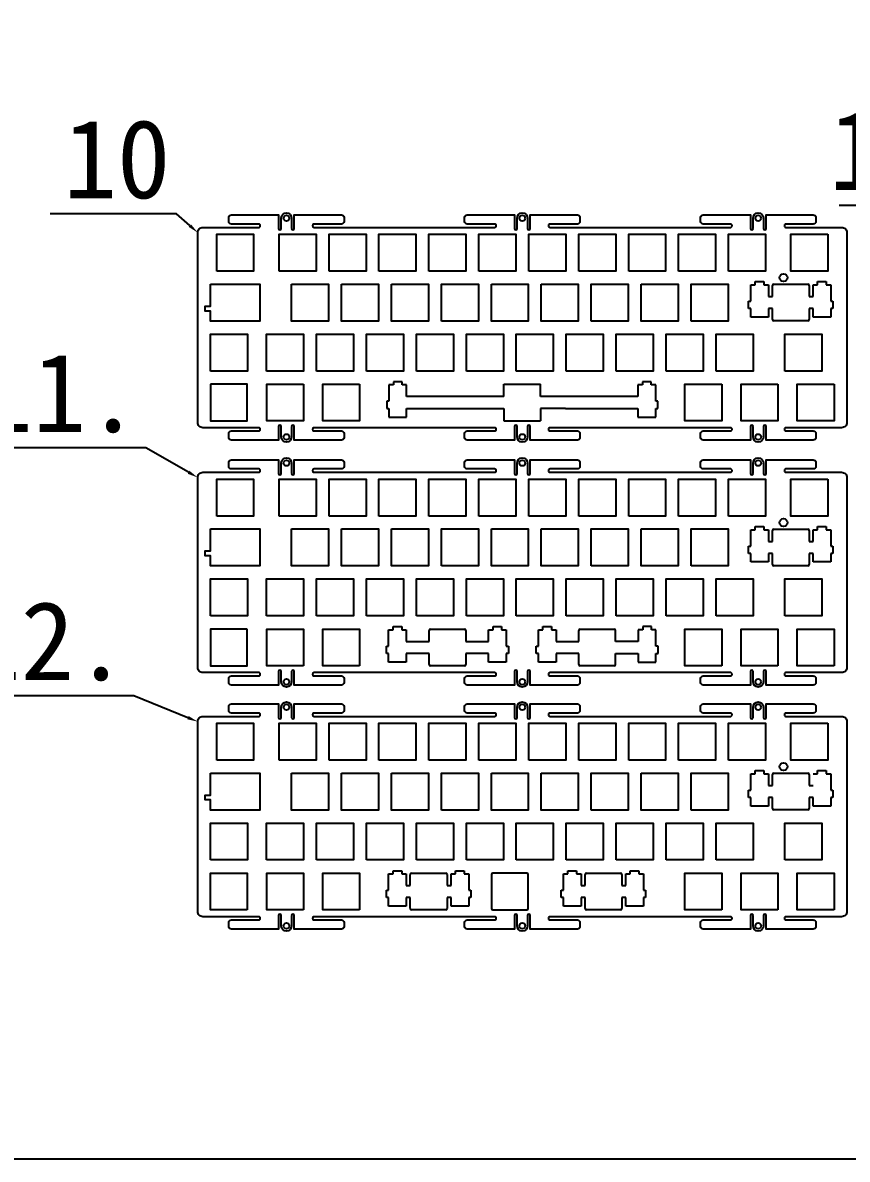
# Model space of a CAD drawing. Header units: millimetres. Extents: x 273 to 2930, y -1075 to 675.
# Drawn here: x 991.4 to 1305.9, y -211.1 to 222.3 of the extents above; entities that cross this region are included whole.
import ezdxf
from ezdxf import colors
from ezdxf.entities.mleader import LeaderData, LeaderLine
from ezdxf.math import Vec2, Vec3

# ---------------------------------------------------------------- set-up
doc = ezdxf.new("R2010")
doc.units = ezdxf.units.MM

msp = doc.modelspace()

# ---------------------------------------------------------------- linework, layer by layer
at = {"color": 1}
for p, q in [((1269.09, 116.11), (1269.09, 122.38)), ((1269.09, 122.38), (1270.82, 122.38)), ((1270.82, 122.38), (1270.82, 123.58)), ((1270.82, 123.58), (1274.12, 123.58)), ((1274.12, 123.58), (1274.12, 122.38)), ((1274.12, 122.38), (1275.84, 122.38)), ((1275.84, 122.38), (1275.84, 117.91)), ((1277.37, 117.91), (1277.37, 122.11)), ((1277.87, 122.61), (1290.87, 122.61)), ((1291.37, 122.11), (1291.37, 117.91)), ((1292.89, 117.91), (1292.89, 122.38)), ((1292.89, 122.38), (1294.62, 122.38)), ((1294.62, 122.38), (1294.62, 123.58)), ((1294.62, 123.58), (1297.92, 123.58)), ((1297.92, 123.58), (1297.92, 122.38)), ((1297.92, 122.38), (1299.64, 122.38)), ((1299.64, 122.38), (1299.64, 116.11)), ((1275.84, 117.91), (1277.37, 117.91)), ((1291.37, 117.91), (1292.89, 117.91)), ((1268.27, 113.31), (1268.27, 116.11)), ((1268.27, 116.11), (1269.09, 116.11)), ((1269.09, 113.31), (1268.27, 113.31)), ((1269.09, 110.08), (1269.09, 113.31)), ((1277.37, 113.31), (1275.84, 113.31)), ((1275.84, 113.31), (1275.84, 110.08)), ((1277.37, 109.11), (1277.37, 113.31)), ((1292.89, 113.31), (1291.37, 113.31)), ((1291.37, 113.31), (1291.37, 109.11)), ((1292.89, 110.08), (1292.89, 113.31)), ((1299.64, 116.11), (1300.47, 116.11)), ((1300.47, 113.31), (1299.64, 113.31)), ((1299.64, 113.31), (1299.64, 110.08)), ((1300.47, 116.11), (1300.47, 113.31)), ((1275.84, 110.08), (1269.09, 110.08)), ((1290.87, 108.61), (1277.87, 108.61)), ((1299.64, 110.08), (1292.89, 110.08)), ((1269.09, 22.72), (1269.09, 28.99)), ((1269.09, 28.99), (1270.82, 28.99)), ((1270.82, 28.99), (1270.82, 30.19)), ((1270.82, 30.19), (1274.12, 30.19)), ((1274.12, 30.19), (1274.12, 28.99)), ((1274.12, 28.99), (1275.84, 28.99)), ((1275.84, 28.99), (1275.84, 24.52)), ((1277.37, 24.52), (1277.37, 28.72)), ((1277.87, 29.22), (1290.87, 29.22)), ((1291.37, 28.72), (1291.37, 24.52)), ((1292.89, 24.52), (1292.89, 28.99)), ((1292.89, 28.99), (1294.62, 28.99)), ((1294.62, 28.99), (1294.62, 30.19)), ((1294.62, 30.19), (1297.92, 30.19)), ((1297.92, 30.19), (1297.92, 28.99)), ((1297.92, 28.99), (1299.64, 28.99)), ((1299.64, 28.99), (1299.64, 22.72)), ((1268.27, 19.92), (1268.27, 22.72)), ((1268.27, 22.72), (1269.09, 22.72)), ((1275.84, 24.52), (1277.37, 24.52)), ((1291.37, 24.52), (1292.89, 24.52)), ((1299.64, 22.72), (1300.47, 22.72)), ((1300.47, 22.72), (1300.47, 19.92)), ((1269.09, 19.92), (1268.27, 19.92)), ((1269.09, 16.69), (1269.09, 19.92)), ((1277.37, 19.92), (1275.84, 19.92)), ((1275.84, 19.92), (1275.84, 16.69)), ((1277.37, 15.72), (1277.37, 19.92)), ((1292.89, 19.92), (1291.37, 19.92)), ((1291.37, 19.92), (1291.37, 15.72)), ((1292.89, 16.69), (1292.89, 19.92)), ((1300.47, 19.92), (1299.64, 19.92)), ((1299.64, 19.92), (1299.64, 16.69)), ((1275.84, 16.69), (1269.09, 16.69)), ((1290.87, 15.22), (1277.87, 15.22)), ((1299.64, 16.69), (1292.89, 16.69)), ((1269.09, -70.34), (1269.09, -64.07)), ((1269.09, -64.07), (1270.82, -64.07)), ((1270.82, -64.07), (1270.82, -62.87)), ((1270.82, -62.87), (1274.12, -62.87)), ((1274.12, -62.87), (1274.12, -64.07)), ((1274.12, -64.07), (1275.84, -64.07)), ((1275.84, -64.07), (1275.84, -68.54)), ((1277.37, -68.54), (1277.37, -64.34)), ((1277.87, -63.84), (1290.87, -63.84)), ((1291.37, -64.34), (1291.37, -68.54)), ((1292.89, -64.07), (1294.62, -64.07)), ((1294.62, -64.07), (1294.62, -62.87)), ((1294.62, -62.87), (1297.92, -62.87)), ((1297.92, -62.87), (1297.92, -64.07)), ((1297.92, -64.07), (1299.64, -64.07)), ((1299.64, -64.07), (1299.64, -70.34)), ((1275.84, -68.54), (1277.37, -68.54)), ((1291.37, -68.54), (1292.89, -68.54)), ((1268.27, -73.14), (1268.27, -70.34)), ((1268.27, -70.34), (1269.09, -70.34)), ((1269.09, -73.14), (1268.27, -73.14)), ((1269.09, -76.37), (1269.09, -73.14)), ((1277.37, -73.14), (1275.84, -73.14)), ((1275.84, -73.14), (1275.84, -76.37)), ((1277.37, -77.34), (1277.37, -73.14)), ((1292.89, -73.14), (1291.37, -73.14)), ((1291.37, -73.14), (1291.37, -77.34)), ((1292.89, -76.37), (1292.89, -73.14)), ((1299.64, -70.34), (1300.47, -70.34)), ((1300.47, -73.14), (1299.64, -73.14)), ((1299.64, -73.14), (1299.64, -76.37)), ((1300.47, -70.34), (1300.47, -73.14)), ((1275.84, -76.37), (1269.09, -76.37)), ((1290.87, -77.84), (1277.87, -77.84)), ((1299.64, -76.37), (1292.89, -76.37)), ((1130.98, -108.49), (1130.98, -102.22)), ((1130.98, -102.22), (1132.71, -102.22)), ((1132.71, -102.22), (1132.71, -101.02)), ((1132.71, -101.02), (1136, -101.02)), ((1136, -101.02), (1136, -102.22)), ((1136, -102.22), (1137.73, -102.22)), ((1137.73, -102.22), (1137.73, -106.69)), ((1139.26, -106.69), (1139.26, -102.49)), ((1139.76, -101.99), (1152.75, -101.99)), ((1153.25, -102.49), (1153.25, -106.69)), ((1154.78, -106.69), (1154.78, -102.22)), ((1154.78, -102.22), (1156.5, -102.22)), ((1156.5, -102.22), (1156.5, -101.02)), ((1156.5, -101.02), (1159.8, -101.02)), ((1159.8, -101.02), (1159.8, -102.22)), ((1159.8, -102.22), (1161.53, -102.22)), ((1161.53, -102.22), (1161.53, -108.49)), ((1170.21, -102.49), (1170.21, -115.49)), ((1183.71, -101.99), (1170.71, -101.99)), ((1184.21, -115.49), (1184.21, -102.49)), ((1197.66, -108.49), (1197.66, -102.22)), ((1197.66, -102.22), (1199.38, -102.22)), ((1199.38, -102.22), (1199.38, -101.02)), ((1199.38, -101.02), (1202.68, -101.02)), ((1202.68, -101.02), (1202.68, -102.22)), ((1202.68, -102.22), (1204.41, -102.22)), ((1204.41, -102.22), (1204.41, -106.69)), ((1205.93, -106.69), (1205.93, -102.49)), ((1206.43, -101.99), (1219.43, -101.99)), ((1219.93, -102.49), (1219.93, -106.69)), ((1221.46, -106.69), (1221.46, -102.22)), ((1221.46, -102.22), (1223.18, -102.22)), ((1223.18, -102.22), (1223.18, -101.02)), ((1223.18, -101.02), (1226.48, -101.02)), ((1226.48, -101.02), (1226.48, -102.22)), ((1226.48, -102.22), (1228.2, -102.22)), ((1228.2, -102.22), (1228.2, -108.49)), ((1137.73, -106.69), (1139.26, -106.69)), ((1153.25, -106.69), (1154.78, -106.69)), ((1204.41, -106.69), (1205.93, -106.69)), ((1219.93, -106.69), (1221.46, -106.69)), ((1130.15, -111.29), (1130.15, -108.49)), ((1130.15, -108.49), (1130.98, -108.49)), ((1130.98, -111.29), (1130.15, -111.29)), ((1130.98, -114.52), (1130.98, -111.29)), ((1139.26, -111.29), (1137.73, -111.29)), ((1137.73, -111.29), (1137.73, -114.52)), ((1139.26, -115.49), (1139.26, -111.29)), ((1154.78, -111.29), (1153.25, -111.29)), ((1153.25, -111.29), (1153.25, -115.49)), ((1154.78, -114.52), (1154.78, -111.29)), ((1161.53, -108.49), (1162.36, -108.49)), ((1162.36, -111.29), (1161.53, -111.29)), ((1161.53, -111.29), (1161.53, -114.52)), ((1162.36, -108.49), (1162.36, -111.29)), ((1196.83, -111.29), (1196.83, -108.49)), ((1196.83, -108.49), (1197.66, -108.49)), ((1197.66, -111.29), (1196.83, -111.29)), ((1197.66, -114.52), (1197.66, -111.29)), ((1205.93, -111.29), (1204.41, -111.29)), ((1204.41, -111.29), (1204.41, -114.52)), ((1205.93, -115.49), (1205.93, -111.29)), ((1221.46, -111.29), (1219.93, -111.29)), ((1219.93, -111.29), (1219.93, -115.49)), ((1221.46, -114.52), (1221.46, -111.29)), ((1228.2, -108.49), (1229.03, -108.49)), ((1229.03, -111.29), (1228.2, -111.29)), ((1228.2, -111.29), (1228.2, -114.52)), ((1229.03, -108.49), (1229.03, -111.29)), ((1137.73, -114.52), (1130.98, -114.52)), ((1152.75, -115.99), (1139.76, -115.99)), ((1161.53, -114.52), (1154.78, -114.52)), ((1170.71, -115.99), (1183.71, -115.99)), ((1204.41, -114.52), (1197.66, -114.52)), ((1219.43, -115.99), (1206.43, -115.99)), ((1228.2, -114.52), (1221.46, -114.52))]:
    msp.add_line(p, q, dxfattribs=at)
at = {"color": 7, "linetype": 'Continuous', "lineweight": 25}
for p, q in [((1132.82, 84.23), (1131.1, 84.23)), ((1131.1, 84.23), (1131.1, 77.96)), ((1136.12, 85.43), (1132.82, 85.43)), ((1132.82, 85.43), (1132.82, 84.23)), ((1136.12, 84.23), (1136.12, 85.43)), ((1137.85, 84.23), (1136.12, 84.23)), ((1137.85, 79.76), (1137.85, 84.23)), ((1227.82, 84.23), (1226.1, 84.23)), ((1226.1, 84.23), (1226.1, 79.76)), ((1231.12, 85.43), (1227.82, 85.43)), ((1227.82, 85.43), (1227.82, 84.23)), ((1231.12, 84.23), (1231.12, 85.43)), ((1232.85, 84.23), (1231.12, 84.23)), ((1232.85, 77.96), (1232.85, 84.23)), ((1174.97, 79.76), (1137.85, 79.76)), ((1226.1, 79.76), (1198.5, 79.76)), ((1130.27, 77.96), (1130.27, 75.16)), ((1131.1, 77.96), (1130.27, 77.96)), ((1130.27, 75.16), (1131.1, 75.16)), ((1131.1, 75.16), (1131.1, 71.93)), ((1137.85, 71.93), (1137.85, 75.16)), ((1137.85, 75.16), (1174.97, 75.16)), ((1198.5, 75.16), (1226.1, 75.16)), ((1226.1, 75.16), (1226.1, 71.93)), ((1233.67, 77.96), (1232.85, 77.96)), ((1232.85, 71.93), (1232.85, 75.16)), ((1232.85, 75.16), (1233.67, 75.16)), ((1233.67, 75.16), (1233.67, 77.96)), ((1131.1, 71.93), (1137.85, 71.93)), ((1226.1, 71.93), (1232.85, 71.93))]:
    msp.add_line(p, q, dxfattribs=at)
for p, q in [((1174.97, 79.76), (1174.97, 84.46)), ((1174.97, 84.46), (1188.97, 84.46)), ((1188.97, 79.76), (1188.97, 84.46)), ((1198.5, 79.76), (1188.97, 79.76)), ((1174.97, 75.16), (1174.97, 70.46)), ((1198.5, 75.16), (1188.97, 75.16)), ((1188.97, 75.16), (1188.97, 70.46)), ((1174.97, 70.46), (1188.97, 70.46))]:
    msp.add_line(p, q)
at = {"color": 3}
for p, q in [((1132.7, -9.16), (1132.7, -7.96)), ((1132.7, -7.96), (1136, -7.96)), ((1136, -7.96), (1136, -9.16)), ((1170.8, -9.16), (1170.8, -7.96)), ((1170.8, -7.96), (1174.1, -7.96)), ((1174.1, -7.96), (1174.1, -9.16)), ((1189.85, -9.16), (1189.85, -7.96)), ((1189.85, -7.96), (1193.15, -7.96)), ((1193.15, -7.96), (1193.15, -9.16)), ((1231.25, -7.96), (1227.95, -7.96)), ((1227.95, -7.96), (1227.95, -9.16)), ((1231.25, -9.16), (1231.25, -7.96)), ((1130.97, -15.43), (1130.97, -9.16)), ((1130.97, -9.16), (1132.7, -9.16)), ((1136, -9.16), (1137.72, -9.16)), ((1137.72, -9.16), (1137.72, -13.63)), ((1146.4, -13.63), (1146.4, -9.43)), ((1146.9, -8.93), (1159.9, -8.93)), ((1160.4, -9.43), (1160.4, -13.63)), ((1169.07, -13.63), (1169.07, -9.16)), ((1169.07, -9.16), (1170.8, -9.16)), ((1174.1, -9.16), (1175.82, -9.16)), ((1175.82, -9.16), (1175.82, -15.43)), ((1188.12, -15.43), (1188.12, -9.16)), ((1188.12, -9.16), (1189.85, -9.16)), ((1193.15, -9.16), (1194.87, -9.16)), ((1194.87, -9.16), (1194.87, -13.63)), ((1203.55, -13.63), (1203.55, -9.43)), ((1204.05, -8.93), (1217.05, -8.93)), ((1217.55, -13.63), (1217.55, -9.43)), ((1227.95, -9.16), (1226.22, -9.16)), ((1226.22, -9.16), (1226.22, -13.63)), ((1232.97, -9.16), (1231.25, -9.16)), ((1232.97, -15.43), (1232.97, -9.16)), ((1130.15, -18.23), (1130.15, -15.43)), ((1130.15, -15.43), (1130.97, -15.43)), ((1137.72, -13.63), (1146.4, -13.63)), ((1160.4, -13.63), (1169.07, -13.63)), ((1175.82, -15.43), (1176.65, -15.43)), ((1176.65, -15.43), (1176.65, -18.23)), ((1187.3, -18.23), (1187.3, -15.43)), ((1187.3, -15.43), (1188.12, -15.43)), ((1194.87, -13.63), (1203.55, -13.63)), ((1226.22, -13.63), (1217.55, -13.63)), ((1233.8, -15.43), (1232.97, -15.43)), ((1233.8, -18.23), (1233.8, -15.43)), ((1130.97, -18.23), (1130.15, -18.23)), ((1130.97, -21.46), (1130.97, -18.23)), ((1137.72, -21.46), (1130.97, -21.46)), ((1146.4, -18.23), (1137.72, -18.23)), ((1137.72, -18.23), (1137.72, -21.46)), ((1146.4, -22.43), (1146.4, -18.23)), ((1169.07, -18.23), (1160.4, -18.23)), ((1160.4, -18.23), (1160.4, -22.43)), ((1169.07, -21.46), (1169.07, -18.23)), ((1175.82, -21.46), (1169.07, -21.46)), ((1176.65, -18.23), (1175.82, -18.23)), ((1175.82, -18.23), (1175.82, -21.46)), ((1188.12, -18.23), (1187.3, -18.23)), ((1188.12, -21.46), (1188.12, -18.23)), ((1194.87, -21.46), (1188.12, -21.46)), ((1203.55, -18.23), (1194.87, -18.23)), ((1194.87, -18.23), (1194.87, -21.46)), ((1203.55, -22.43), (1203.55, -18.23)), ((1217.55, -22.43), (1217.55, -18.23)), ((1217.55, -18.23), (1226.22, -18.23)), ((1226.22, -18.23), (1226.22, -21.46)), ((1226.22, -21.46), (1232.97, -21.46)), ((1232.97, -21.46), (1232.97, -18.23)), ((1232.97, -18.23), (1233.8, -18.23)), ((1159.9, -22.93), (1146.9, -22.93)), ((1217.05, -22.93), (1204.05, -22.93))]:
    msp.add_line(p, q, dxfattribs=at)
for points in [[(614.17, 675.15), (1702.9, 675.15), (1702.9, -211.05), (614.17, -211.05)], [(1063.06, 84.46), (1063.06, 70.46), (1077.06, 70.46), (1077.06, 84.46)], [(1098.49, 84.46), (1098.49, 70.46), (1084.49, 70.46), (1084.49, 84.46)], [(1119.92, 84.46), (1119.92, 70.46), (1105.92, 70.46), (1105.92, 84.46)], [(1258.03, 84.46), (1258.03, 70.46), (1244.03, 70.46), (1244.03, 84.46)], [(1279.46, 84.46), (1279.46, 70.46), (1265.46, 70.46), (1265.46, 84.46)], [(1300.89, 84.46), (1300.89, 70.46), (1286.89, 70.46), (1286.89, 84.46)], [(1077.06, -8.93), (1063.06, -8.93), (1063.06, -22.93), (1077.06, -22.93)], [(1098.49, -22.93), (1084.49, -22.93), (1084.49, -8.93), (1098.49, -8.93)], [(1119.92, -22.93), (1105.92, -22.93), (1105.92, -8.93), (1119.92, -8.93)], [(1258.03, -22.93), (1244.03, -22.93), (1244.03, -8.93), (1258.03, -8.93)], [(1279.46, -22.93), (1265.46, -22.93), (1265.46, -8.93), (1279.46, -8.93)], [(1300.89, -22.93), (1286.89, -22.93), (1286.89, -8.93), (1300.89, -8.93)], [(1077.06, -115.99), (1063.06, -115.99), (1063.06, -101.99), (1077.06, -101.99)], [(1098.49, -115.99), (1084.49, -115.99), (1084.49, -101.99), (1098.49, -101.99)], [(1119.92, -115.99), (1105.92, -115.99), (1105.92, -101.99), (1119.92, -101.99)], [(1258.03, -115.99), (1244.03, -115.99), (1244.03, -101.99), (1258.03, -101.99)], [(1279.46, -115.99), (1265.46, -115.99), (1265.46, -101.99), (1279.46, -101.99)], [(1300.89, -115.99), (1286.89, -115.99), (1286.89, -101.99), (1300.89, -101.99)]]:
    msp.add_lwpolyline(points, close=True)
for points in [[(1203.98, 146.54, -0.414214), (1202.98, 145.54), (1192.48, 145.54, 0.414214), (1191.98, 145.04), (1191.98, 144.79, 0.414214), (1192.48, 144.29), (1261.48, 144.29, 0.414214), (1261.98, 144.79), (1261.98, 145.04, 0.414214), (1261.48, 145.54), (1250.98, 145.54, -0.414214), (1249.98, 146.54), (1249.98, 148.04, -0.414214), (1250.98, 149.04), (1268.98, 149.04), (1268.98, 143.79, 1), (1269.98, 143.79), (1269.98, 147.79, -1), (1273.98, 147.79), (1273.98, 143.79, 1), (1274.98, 143.79), (1274.98, 149.04), (1292.98, 149.04, -0.414214), (1293.98, 148.04), (1293.98, 146.54, -0.414214), (1292.98, 145.54), (1282.48, 145.54, 0.414214), (1281.98, 145.04), (1281.98, 144.79, 0.414214), (1282.48, 144.29), (1303.8, 144.29, -0.414214), (1305.8, 142.29), (1305.8, 69.89, -0.414214), (1303.8, 67.89), (1282.48, 67.89, 0.414214), (1281.98, 67.39), (1281.98, 67.14, 0.414214), (1282.48, 66.64), (1292.98, 66.64, -0.414214), (1293.98, 65.64), (1293.98, 64.14, -0.414214), (1292.98, 63.14), (1274.98, 63.14), (1274.98, 68.39, 1), (1273.98, 68.39), (1273.98, 64.39, -1), (1269.98, 64.39), (1269.98, 68.39, 1), (1268.98, 68.39), (1268.98, 63.14), (1250.98, 63.14, -0.414214), (1249.98, 64.14), (1249.98, 65.64, -0.414214), (1250.98, 66.64), (1261.48, 66.64, 0.414214), (1261.98, 67.14), (1261.98, 67.39, 0.414214), (1261.48, 67.89), (1192.48, 67.89, 0.414214), (1191.98, 67.39), (1191.98, 67.14, 0.414214), (1192.48, 66.64), (1202.98, 66.64, -0.414214), (1203.98, 65.64), (1203.98, 64.14, -0.414214), (1202.98, 63.14), (1184.98, 63.14), (1184.98, 68.39, 1), (1183.98, 68.39), (1183.98, 64.39, -1), (1179.98, 64.39), (1179.98, 68.39, 1), (1178.98, 68.39), (1178.98, 63.14), (1160.98, 63.14, -0.414214), (1159.98, 64.14), (1159.98, 65.64, -0.414214), (1160.98, 66.64), (1171.48, 66.64, 0.414214), (1171.98, 67.14), (1171.98, 67.39, 0.414214), (1171.48, 67.89), (1102.48, 67.89, 0.414214), (1101.98, 67.39), (1101.98, 67.14, 0.414214), (1102.48, 66.64), (1112.98, 66.64, -0.414214), (1113.98, 65.64), (1113.98, 64.14, -0.414214), (1112.98, 63.14), (1094.98, 63.14), (1094.98, 68.39, 1), (1093.98, 68.39), (1093.98, 64.39, -1), (1089.98, 64.39), (1089.98, 68.39, 1), (1088.98, 68.39), (1088.98, 63.14), (1070.98, 63.14, -0.414214), (1069.98, 64.14), (1069.98, 65.64, -0.414214), (1070.98, 66.64), (1081.48, 66.64, 0.414214), (1081.98, 67.14), (1081.98, 67.39, 0.414214), (1081.48, 67.89), (1060.15, 67.89, -0.414214), (1058.15, 69.89), (1058.15, 142.29, -0.414214), (1060.15, 144.29), (1081.48, 144.29, 0.414214), (1081.98, 144.79), (1081.98, 145.04, 0.414214), (1081.48, 145.54), (1070.98, 145.54, -0.414214), (1069.98, 146.54), (1069.98, 148.04, -0.414214), (1070.98, 149.04), (1088.98, 149.04), (1088.98, 143.79, 1), (1089.98, 143.79), (1089.98, 147.79, -1), (1093.98, 147.79), (1093.98, 143.79, 1), (1094.98, 143.79), (1094.98, 149.04), (1112.98, 149.04, -0.414214), (1113.98, 148.04), (1113.98, 146.54, -0.414214), (1112.98, 145.54), (1102.48, 145.54, 0.414214), (1101.98, 145.04), (1101.98, 144.79, 0.414214), (1102.48, 144.29), (1171.48, 144.29, 0.414214), (1171.98, 144.79), (1171.98, 145.04, 0.414214), (1171.48, 145.54), (1160.98, 145.54, -0.414214), (1159.98, 146.54), (1159.98, 148.04, -0.414214), (1160.98, 149.04), (1178.98, 149.04), (1178.98, 143.79, 1), (1179.98, 143.79), (1179.98, 147.79, -1), (1183.98, 147.79), (1183.98, 143.79, 1), (1184.98, 143.79), (1184.98, 149.04), (1202.98, 149.04, -0.414214), (1203.98, 148.04)], [(1203.98, 53.15, -0.414214), (1202.98, 52.15), (1192.48, 52.15, 0.414214), (1191.98, 51.65), (1191.98, 51.4, 0.414214), (1192.48, 50.9), (1261.48, 50.9, 0.414214), (1261.98, 51.4), (1261.98, 51.65, 0.414214), (1261.48, 52.15), (1250.98, 52.15, -0.414214), (1249.98, 53.15), (1249.98, 54.65, -0.414214), (1250.98, 55.65), (1268.98, 55.65), (1268.98, 50.4, 1), (1269.98, 50.4), (1269.98, 54.4, -1), (1273.98, 54.4), (1273.98, 50.4, 1), (1274.98, 50.4), (1274.98, 55.65), (1292.98, 55.65, -0.414214), (1293.98, 54.65), (1293.98, 53.15, -0.414214), (1292.98, 52.15), (1282.48, 52.15, 0.414214), (1281.98, 51.65), (1281.98, 51.4, 0.414214), (1282.48, 50.9), (1303.8, 50.9, -0.414214), (1305.8, 48.9), (1305.8, -23.5, -0.414214), (1303.8, -25.5), (1282.48, -25.5, 0.414214), (1281.98, -26), (1281.98, -26.25, 0.414214), (1282.48, -26.75), (1292.98, -26.75, -0.414214), (1293.98, -27.75), (1293.98, -29.25, -0.414214), (1292.98, -30.25), (1274.98, -30.25), (1274.98, -25, 1), (1273.98, -25), (1273.98, -29, -1), (1269.98, -29), (1269.98, -25, 1), (1268.98, -25), (1268.98, -30.25), (1250.98, -30.25, -0.414214), (1249.98, -29.25), (1249.98, -27.75, -0.414214), (1250.98, -26.75), (1261.48, -26.75, 0.414214), (1261.98, -26.25), (1261.98, -26, 0.414214), (1261.48, -25.5), (1192.48, -25.5, 0.414214), (1191.98, -26), (1191.98, -26.25, 0.414214), (1192.48, -26.75), (1202.98, -26.75, -0.414214), (1203.98, -27.75), (1203.98, -29.25, -0.414214), (1202.98, -30.25), (1184.98, -30.25), (1184.98, -25, 1), (1183.98, -25), (1183.98, -29, -1), (1179.98, -29), (1179.98, -25, 1), (1178.98, -25), (1178.98, -30.25), (1160.98, -30.25, -0.414214), (1159.98, -29.25), (1159.98, -27.75, -0.414214), (1160.98, -26.75), (1171.48, -26.75, 0.414214), (1171.98, -26.25), (1171.98, -26, 0.414214), (1171.48, -25.5), (1102.48, -25.5, 0.414214), (1101.98, -26), (1101.98, -26.25, 0.414214), (1102.48, -26.75), (1112.98, -26.75, -0.414214), (1113.98, -27.75), (1113.98, -29.25, -0.414214), (1112.98, -30.25), (1094.98, -30.25), (1094.98, -25, 1), (1093.98, -25), (1093.98, -29, -1), (1089.98, -29), (1089.98, -25, 1), (1088.98, -25), (1088.98, -30.25), (1070.98, -30.25, -0.414214), (1069.98, -29.25), (1069.98, -27.75, -0.414214), (1070.98, -26.75), (1081.48, -26.75, 0.414214), (1081.98, -26.25), (1081.98, -26, 0.414214), (1081.48, -25.5), (1060.15, -25.5, -0.414214), (1058.15, -23.5), (1058.15, 48.9, -0.414214), (1060.15, 50.9), (1081.48, 50.9, 0.414214), (1081.98, 51.4), (1081.98, 51.65, 0.414214), (1081.48, 52.15), (1070.98, 52.15, -0.414214), (1069.98, 53.15), (1069.98, 54.65, -0.414214), (1070.98, 55.65), (1088.98, 55.65), (1088.98, 50.4, 1), (1089.98, 50.4), (1089.98, 54.4, -1), (1093.98, 54.4), (1093.98, 50.4, 1), (1094.98, 50.4), (1094.98, 55.65), (1112.98, 55.65, -0.414214), (1113.98, 54.65), (1113.98, 53.15, -0.414214), (1112.98, 52.15), (1102.48, 52.15, 0.414214), (1101.98, 51.65), (1101.98, 51.4, 0.414214), (1102.48, 50.9), (1171.48, 50.9, 0.414214), (1171.98, 51.4), (1171.98, 51.65, 0.414214), (1171.48, 52.15), (1160.98, 52.15, -0.414214), (1159.98, 53.15), (1159.98, 54.65, -0.414214), (1160.98, 55.65), (1178.98, 55.65), (1178.98, 50.4, 1), (1179.98, 50.4), (1179.98, 54.4, -1), (1183.98, 54.4), (1183.98, 50.4, 1), (1184.98, 50.4), (1184.98, 55.65), (1202.98, 55.65, -0.414214), (1203.98, 54.65)], [(1203.98, -39.92, -0.414214), (1202.98, -40.92), (1192.48, -40.92, 0.414214), (1191.98, -41.42), (1191.98, -41.67, 0.414214), (1192.48, -42.17), (1261.48, -42.17, 0.414214), (1261.98, -41.67), (1261.98, -41.42, 0.414214), (1261.48, -40.92), (1250.98, -40.92, -0.414214), (1249.98, -39.92), (1249.98, -38.42, -0.414214), (1250.98, -37.42), (1268.98, -37.42), (1268.98, -42.67, 1), (1269.98, -42.67), (1269.98, -38.67, -1), (1273.98, -38.67), (1273.98, -42.67, 1), (1274.98, -42.67), (1274.98, -37.42), (1292.98, -37.42, -0.414214), (1293.98, -38.42), (1293.98, -39.92, -0.414214), (1292.98, -40.92), (1282.48, -40.92, 0.414214), (1281.98, -41.42), (1281.98, -41.67, 0.414214), (1282.48, -42.17), (1303.8, -42.17, -0.414214), (1305.8, -44.17), (1305.8, -116.57, -0.414214), (1303.8, -118.57), (1282.48, -118.57, 0.414214), (1281.98, -119.07), (1281.98, -119.31, 0.414214), (1282.48, -119.81), (1292.98, -119.81, -0.414214), (1293.98, -120.81), (1293.98, -122.31, -0.414214), (1292.98, -123.31), (1274.98, -123.31), (1274.98, -118.06, 1), (1273.98, -118.06), (1273.98, -122.06, -1), (1269.98, -122.06), (1269.98, -118.06, 1), (1268.98, -118.06), (1268.98, -123.31), (1250.98, -123.31, -0.414214), (1249.98, -122.31), (1249.98, -120.81, -0.414214), (1250.98, -119.81), (1261.48, -119.81, 0.414214), (1261.98, -119.31), (1261.98, -119.07, 0.414214), (1261.48, -118.57), (1192.48, -118.57, 0.414214), (1191.98, -119.07), (1191.98, -119.31, 0.414214), (1192.48, -119.81), (1202.98, -119.81, -0.414214), (1203.98, -120.81), (1203.98, -122.31, -0.414214), (1202.98, -123.31), (1184.98, -123.31), (1184.98, -118.06, 1), (1183.98, -118.06), (1183.98, -122.06, -1), (1179.98, -122.06), (1179.98, -118.06, 1), (1178.98, -118.06), (1178.98, -123.31), (1160.98, -123.31, -0.414214), (1159.98, -122.31), (1159.98, -120.81, -0.414214), (1160.98, -119.81), (1171.48, -119.81, 0.414214), (1171.98, -119.31), (1171.98, -119.07, 0.414214), (1171.48, -118.57), (1102.48, -118.57, 0.414214), (1101.98, -119.07), (1101.98, -119.31, 0.414214), (1102.48, -119.81), (1112.98, -119.81, -0.414214), (1113.98, -120.81), (1113.98, -122.31, -0.414214), (1112.98, -123.31), (1094.98, -123.31), (1094.98, -118.06, 1), (1093.98, -118.06), (1093.98, -122.06, -1), (1089.98, -122.06), (1089.98, -118.06, 1), (1088.98, -118.06), (1088.98, -123.31), (1070.98, -123.31, -0.414214), (1069.98, -122.31), (1069.98, -120.81, -0.414214), (1070.98, -119.81), (1081.48, -119.81, 0.414214), (1081.98, -119.31), (1081.98, -119.07, 0.414214), (1081.48, -118.57), (1060.15, -118.57, -0.414214), (1058.15, -116.57), (1058.15, -44.17, -0.414214), (1060.15, -42.17), (1081.48, -42.17, 0.414214), (1081.98, -41.67), (1081.98, -41.42, 0.414214), (1081.48, -40.92), (1070.98, -40.92, -0.414214), (1069.98, -39.92), (1069.98, -38.42, -0.414214), (1070.98, -37.42), (1088.98, -37.42), (1088.98, -42.67, 1), (1089.98, -42.67), (1089.98, -38.67, -1), (1093.98, -38.67), (1093.98, -42.67, 1), (1094.98, -42.67), (1094.98, -37.42), (1112.98, -37.42, -0.414214), (1113.98, -38.42), (1113.98, -39.92, -0.414214), (1112.98, -40.92), (1102.48, -40.92, 0.414214), (1101.98, -41.42), (1101.98, -41.67, 0.414214), (1102.48, -42.17), (1171.48, -42.17, 0.414214), (1171.98, -41.67), (1171.98, -41.42, 0.414214), (1171.48, -40.92), (1160.98, -40.92, -0.414214), (1159.98, -39.92), (1159.98, -38.42, -0.414214), (1160.98, -37.42), (1178.98, -37.42), (1178.98, -42.67, 1), (1179.98, -42.67), (1179.98, -38.67, -1), (1183.98, -38.67), (1183.98, -42.67, 1), (1184.98, -42.67), (1184.98, -37.42), (1202.98, -37.42, -0.414214), (1203.98, -38.42)]]:
    msp.add_lwpolyline(points, format="xyb", close=True)
at = {"color": 7, "linetype": 'Continuous'}
for points in [[(1065.39, 127.61), (1065.39, 141.71), (1079.49, 141.71), (1079.49, 127.61)], [(1089.2, 127.61), (1089.2, 141.71), (1103.3, 141.71), (1103.3, 127.61)], [(1108.25, 127.61), (1108.25, 141.71), (1122.35, 141.71), (1122.35, 127.61)], [(1127.3, 127.61), (1127.3, 141.71), (1141.4, 141.71), (1141.4, 127.61)], [(1146.35, 127.61), (1146.35, 141.71), (1160.45, 141.71), (1160.45, 127.61)], [(1165.4, 127.61), (1165.4, 141.71), (1179.5, 141.71), (1179.5, 127.61)], [(1184.45, 127.61), (1184.45, 141.71), (1198.55, 141.71), (1198.55, 127.61)], [(1203.5, 127.61), (1203.5, 141.71), (1217.6, 141.71), (1217.6, 127.61)], [(1222.55, 127.61), (1222.55, 141.71), (1236.65, 141.71), (1236.65, 127.61)], [(1241.6, 127.61), (1241.6, 141.71), (1255.7, 141.71), (1255.7, 127.61)], [(1260.65, 127.61), (1260.65, 141.71), (1274.75, 141.71), (1274.75, 127.61)], [(1298.56, 141.71), (1298.56, 127.61), (1284.46, 127.61), (1284.46, 141.71)], [(1063.01, 122.66), (1081.87, 122.66), (1081.87, 108.56), (1063.01, 108.56), (1063.01, 112.39), (1060.97, 112.39), (1060.97, 114.29), (1063.01, 114.29)], [(1093.96, 122.66), (1108.06, 122.66), (1108.06, 108.56), (1093.96, 108.56)], [(1113.01, 122.66), (1127.11, 122.66), (1127.11, 108.56), (1113.01, 108.56)], [(1132.06, 122.66), (1146.16, 122.66), (1146.16, 108.56), (1132.06, 108.56)], [(1151.11, 108.56), (1151.11, 122.66), (1165.21, 122.66), (1165.21, 108.56)], [(1170.16, 122.66), (1184.26, 122.66), (1184.26, 108.56), (1170.16, 108.56)], [(1189.21, 122.66), (1203.31, 122.66), (1203.31, 108.56), (1189.21, 108.56)], [(1208.26, 108.56), (1208.26, 122.66), (1222.36, 122.66), (1222.36, 108.56)], [(1227.31, 122.66), (1241.41, 122.66), (1241.41, 108.56), (1227.31, 108.56)], [(1246.36, 108.56), (1246.36, 122.66), (1260.46, 122.66), (1260.46, 108.56)], [(1063.01, 89.51), (1063.01, 103.61), (1077.11, 103.61), (1077.11, 89.51)], [(1084.44, 89.51), (1084.44, 103.61), (1098.54, 103.61), (1098.54, 89.51)], [(1103.49, 89.51), (1103.49, 103.61), (1117.59, 103.61), (1117.59, 89.51)], [(1122.54, 89.51), (1122.54, 103.61), (1136.64, 103.61), (1136.64, 89.51)], [(1141.59, 89.51), (1141.59, 103.61), (1155.69, 103.61), (1155.69, 89.51)], [(1160.64, 89.51), (1160.64, 103.61), (1174.74, 103.61), (1174.74, 89.51)], [(1179.69, 89.51), (1179.69, 103.61), (1193.79, 103.61), (1193.79, 89.51)], [(1198.74, 89.51), (1198.74, 103.61), (1212.84, 103.61), (1212.84, 89.51)], [(1217.79, 89.51), (1217.79, 103.61), (1231.89, 103.61), (1231.89, 89.51)], [(1236.84, 89.51), (1236.84, 103.61), (1250.94, 103.61), (1250.94, 89.51)], [(1255.89, 89.51), (1255.89, 103.61), (1269.99, 103.61), (1269.99, 89.51)], [(1282.08, 89.51), (1282.08, 103.61), (1296.18, 103.61), (1296.18, 89.51)], [(1065.39, 34.22), (1065.39, 48.32), (1079.49, 48.32), (1079.49, 34.22)], [(1089.2, 34.22), (1089.2, 48.32), (1103.3, 48.32), (1103.3, 34.22)], [(1108.25, 34.22), (1108.25, 48.32), (1122.35, 48.32), (1122.35, 34.22)], [(1127.3, 34.22), (1127.3, 48.32), (1141.4, 48.32), (1141.4, 34.22)], [(1146.35, 34.22), (1146.35, 48.32), (1160.45, 48.32), (1160.45, 34.22)], [(1165.4, 34.22), (1165.4, 48.32), (1179.5, 48.32), (1179.5, 34.22)], [(1184.45, 34.22), (1184.45, 48.32), (1198.55, 48.32), (1198.55, 34.22)], [(1203.5, 34.22), (1203.5, 48.32), (1217.6, 48.32), (1217.6, 34.22)], [(1222.55, 34.22), (1222.55, 48.32), (1236.65, 48.32), (1236.65, 34.22)], [(1241.6, 34.22), (1241.6, 48.32), (1255.7, 48.32), (1255.7, 34.22)], [(1260.65, 34.22), (1260.65, 48.32), (1274.75, 48.32), (1274.75, 34.22)], [(1298.56, 48.32), (1298.56, 34.22), (1284.46, 34.22), (1284.46, 48.32)], [(1063.01, 29.27), (1081.87, 29.27), (1081.87, 15.17), (1063.01, 15.17), (1063.01, 19.01), (1060.97, 19.01), (1060.97, 20.91), (1063.01, 20.91)], [(1093.96, 29.27), (1108.06, 29.27), (1108.06, 15.17), (1093.96, 15.17)], [(1113.01, 29.27), (1127.11, 29.27), (1127.11, 15.17), (1113.01, 15.17)], [(1132.06, 29.27), (1146.16, 29.27), (1146.16, 15.17), (1132.06, 15.17)], [(1151.11, 15.17), (1151.11, 29.27), (1165.21, 29.27), (1165.21, 15.17)], [(1170.16, 29.27), (1184.26, 29.27), (1184.26, 15.17), (1170.16, 15.17)], [(1189.21, 29.27), (1203.31, 29.27), (1203.31, 15.17), (1189.21, 15.17)], [(1208.26, 15.17), (1208.26, 29.27), (1222.36, 29.27), (1222.36, 15.17)], [(1227.31, 29.27), (1241.41, 29.27), (1241.41, 15.17), (1227.31, 15.17)], [(1246.36, 15.17), (1246.36, 29.27), (1260.46, 29.27), (1260.46, 15.17)], [(1063.01, -3.88), (1063.01, 10.22), (1077.11, 10.22), (1077.11, -3.88)], [(1084.44, -3.88), (1084.44, 10.22), (1098.54, 10.22), (1098.54, -3.88)], [(1103.49, -3.88), (1103.49, 10.22), (1117.59, 10.22), (1117.59, -3.88)], [(1122.54, -3.88), (1122.54, 10.22), (1136.64, 10.22), (1136.64, -3.88)], [(1141.59, -3.88), (1141.59, 10.22), (1155.69, 10.22), (1155.69, -3.88)], [(1160.64, -3.88), (1160.64, 10.22), (1174.74, 10.22), (1174.74, -3.88)], [(1179.69, -3.88), (1179.69, 10.22), (1193.79, 10.22), (1193.79, -3.88)], [(1198.74, -3.88), (1198.74, 10.22), (1212.84, 10.22), (1212.84, -3.88)], [(1217.79, -3.88), (1217.79, 10.22), (1231.89, 10.22), (1231.89, -3.88)], [(1236.84, -3.88), (1236.84, 10.22), (1250.94, 10.22), (1250.94, -3.88)], [(1255.89, -3.88), (1255.89, 10.22), (1269.99, 10.22), (1269.99, -3.88)], [(1282.08, -3.88), (1282.08, 10.22), (1296.18, 10.22), (1296.18, -3.88)], [(1065.39, -58.84), (1065.39, -44.74), (1079.49, -44.74), (1079.49, -58.84)], [(1089.2, -58.84), (1089.2, -44.74), (1103.3, -44.74), (1103.3, -58.84)], [(1108.25, -58.84), (1108.25, -44.74), (1122.35, -44.74), (1122.35, -58.84)], [(1127.3, -58.84), (1127.3, -44.74), (1141.4, -44.74), (1141.4, -58.84)], [(1146.35, -58.84), (1146.35, -44.74), (1160.45, -44.74), (1160.45, -58.84)], [(1165.4, -58.84), (1165.4, -44.74), (1179.5, -44.74), (1179.5, -58.84)], [(1184.45, -58.84), (1184.45, -44.74), (1198.55, -44.74), (1198.55, -58.84)], [(1203.5, -58.84), (1203.5, -44.74), (1217.6, -44.74), (1217.6, -58.84)], [(1222.55, -58.84), (1222.55, -44.74), (1236.65, -44.74), (1236.65, -58.84)], [(1241.6, -58.84), (1241.6, -44.74), (1255.7, -44.74), (1255.7, -58.84)], [(1260.65, -58.84), (1260.65, -44.74), (1274.75, -44.74), (1274.75, -58.84)], [(1298.56, -44.74), (1298.56, -58.84), (1284.46, -58.84), (1284.46, -44.74)], [(1063.01, -63.79), (1081.87, -63.79), (1081.87, -77.89), (1063.01, -77.89), (1063.01, -74.06), (1060.97, -74.06), (1060.97, -72.16), (1063.01, -72.16)], [(1093.96, -63.79), (1108.06, -63.79), (1108.06, -77.89), (1093.96, -77.89)], [(1113.01, -63.79), (1127.11, -63.79), (1127.11, -77.89), (1113.01, -77.89)], [(1132.06, -63.79), (1146.16, -63.79), (1146.16, -77.89), (1132.06, -77.89)], [(1151.11, -77.89), (1151.11, -63.79), (1165.21, -63.79), (1165.21, -77.89)], [(1170.16, -63.79), (1184.26, -63.79), (1184.26, -77.89), (1170.16, -77.89)], [(1189.21, -63.79), (1203.31, -63.79), (1203.31, -77.89), (1189.21, -77.89)], [(1208.26, -77.89), (1208.26, -63.79), (1222.36, -63.79), (1222.36, -77.89)], [(1227.31, -63.79), (1241.41, -63.79), (1241.41, -77.89), (1227.31, -77.89)], [(1246.36, -77.89), (1246.36, -63.79), (1260.46, -63.79), (1260.46, -77.89)], [(1063.01, -96.94), (1063.01, -82.84), (1077.11, -82.84), (1077.11, -96.94)], [(1084.44, -96.94), (1084.44, -82.84), (1098.54, -82.84), (1098.54, -96.94)], [(1103.49, -96.94), (1103.49, -82.84), (1117.59, -82.84), (1117.59, -96.94)], [(1122.54, -96.94), (1122.54, -82.84), (1136.64, -82.84), (1136.64, -96.94)], [(1141.59, -96.94), (1141.59, -82.84), (1155.69, -82.84), (1155.69, -96.94)], [(1160.64, -96.94), (1160.64, -82.84), (1174.74, -82.84), (1174.74, -96.94)], [(1179.69, -96.94), (1179.69, -82.84), (1193.79, -82.84), (1193.79, -96.94)], [(1198.74, -96.94), (1198.74, -82.84), (1212.84, -82.84), (1212.84, -96.94)], [(1217.79, -96.94), (1217.79, -82.84), (1231.89, -82.84), (1231.89, -96.94)], [(1236.84, -96.94), (1236.84, -82.84), (1250.94, -82.84), (1250.94, -96.94)], [(1255.89, -96.94), (1255.89, -82.84), (1269.99, -82.84), (1269.99, -96.94)], [(1282.08, -96.94), (1282.08, -82.84), (1296.18, -82.84), (1296.18, -96.94)]]:
    msp.add_lwpolyline(points, close=True, dxfattribs=at)
at = {"color": 7, "linetype": 'Continuous', "lineweight": 25}
for centre in [(1091.98, 147.79), (1181.98, 147.79), (1271.98, 147.79), (1091.98, 64.39), (1181.98, 64.39), (1271.98, 64.39), (1091.98, 54.4), (1181.98, 54.4), (1271.98, 54.4), (1091.98, -29), (1181.98, -29), (1271.98, -29), (1091.98, -38.67), (1181.98, -38.67), (1271.98, -38.67), (1091.98, -122.06), (1181.98, -122.06), (1271.98, -122.06)]:
    msp.add_circle(centre, 1.1, dxfattribs=at)
for centre in [(1281.62, 125.11), (1281.62, 31.72), (1281.62, -61.34)]:
    msp.add_circle(centre, 1.5)
at = {"color": 1}
for centre, start, end in [((1277.87, 122.11), 90, 180), ((1290.87, 122.11), 0, 90), ((1277.87, 109.11), 180, 270), ((1290.87, 109.11), 270, 0), ((1277.87, 28.72), 90, 180), ((1290.87, 28.72), 0, 90), ((1277.87, 15.72), 180, 270), ((1290.87, 15.72), 270, 0), ((1277.87, -64.34), 90, 180), ((1290.87, -64.34), 0, 90), ((1277.87, -77.34), 180, 270), ((1290.87, -77.34), 270, 0), ((1139.76, -102.49), 90, 180), ((1152.75, -102.49), 0, 90), ((1170.71, -102.49), 90, 180), ((1183.71, -102.49), 0, 90), ((1206.43, -102.49), 90, 180), ((1219.43, -102.49), 0, 90), ((1139.76, -115.49), 180, 270), ((1152.75, -115.49), 270, 0), ((1170.71, -115.49), 180, 270), ((1183.71, -115.49), 270, 0), ((1206.43, -115.49), 180, 270), ((1219.43, -115.49), 270, 0)]:
    msp.add_arc(centre, 0.5, start, end, dxfattribs=at)
at = {"color": 3}
for centre, start, end in [((1146.9, -9.43), 90, 180), ((1159.9, -9.43), 0, 90), ((1204.05, -9.43), 90, 180), ((1217.05, -9.43), 0, 90), ((1146.9, -22.43), 180, 270), ((1159.9, -22.43), 270, 0), ((1204.05, -22.43), 180, 270), ((1217.05, -22.43), 270, 0)]:
    msp.add_arc(centre, 0.5, start, end, dxfattribs=at)

# ---------------------------------------------------------------- leaders
ml = msp.add_multileader_mtext('Standard')
ml.set_content('{\\C1;13.}', color=256)
ml.set_leader_properties()
ml.build(insert=Vec2(0, 0))
ml.multileader.update_dxf_attribs({"text_right_attachment_type": 6, "dogleg_length": 0.36})
ctx = ml.context
ctx.base_point, ctx.char_height, ctx.plane_origin = Vec3(1308.17, 173.59), 30, Vec3(1380.61, 142.29)
ctx.right_attachment, ctx.text_align_type = 6, 2
notes = []
notes.append((ctx, [(0, (1, 1, 0), (1362.53, 152.59), (-1, 0), 0.36, [(0, [(1380.61, 142.29)], 0, [])])]))
ctx.mtext.insert, ctx.mtext.alignment, ctx.mtext.flow_direction = Vec3(1360.17, 188.59), 3, 5
ml = msp.add_multileader_mtext('Standard')
ml.set_content('{\\C1;10}', color=256)
ml.set_leader_properties()
ml.build(insert=Vec2(0, 0))
ml.multileader.update_dxf_attribs({"text_right_attachment_type": 6, "dogleg_length": 0.36})
ctx = ml.context
ctx.base_point, ctx.char_height, ctx.plane_origin = Vec3(1010.76, 170.41), 30, Vec3(1058.15, 142.29)
ctx.right_attachment, ctx.text_align_type = 6, 2
notes.append((ctx, [(0, (1, 1, 0), (1050.12, 149.41), (-1, 0), 0.36, [(0, [(1058.15, 142.29)], 0, [])])]))
ctx.mtext.insert, ctx.mtext.alignment, ctx.mtext.flow_direction = Vec3(1047.76, 185.41), 3, 5
ml = msp.add_multileader_mtext('Standard')
ml.set_content('{\\C1;11.}', color=256)
ml.set_leader_properties()
ml.build(insert=Vec2(0, 0))
ml.multileader.update_dxf_attribs({"text_right_attachment_type": 6, "dogleg_length": 0.36})
ctx = ml.context
ctx.base_point, ctx.char_height, ctx.plane_origin = Vec3(994.05, 81.24), 30, Vec3(1058.15, 48.9)
ctx.right_attachment, ctx.text_align_type = 6, 2
notes.append((ctx, [(0, (1, 1, 0), (1038.41, 60.24), (-1, 0), 0.36, [(0, [(1058.15, 48.9)], 0, [])])]))
ctx.mtext.insert, ctx.mtext.alignment, ctx.mtext.flow_direction = Vec3(1036.05, 96.24), 3, 5
ml = msp.add_multileader_mtext('Standard')
ml.set_content('{\\C1;12.}', color=256)
ml.set_leader_properties()
ml.build(insert=Vec2(0, 0))
ml.multileader.update_dxf_attribs({"text_right_attachment_type": 6, "dogleg_length": 0.36})
ctx = ml.context
ctx.base_point, ctx.char_height, ctx.plane_origin = Vec3(979.46, -13.36), 30, Vec3(1058.15, -44.17)
ctx.right_attachment, ctx.text_align_type = 6, 2
notes.append((ctx, [(0, (1, 1, 0), (1033.82, -34.36), (-1, 0), 0.36, [(0, [(1058.15, -44.17)], 0, [])])]))
ctx.mtext.insert, ctx.mtext.alignment, ctx.mtext.flow_direction = Vec3(1031.46, 1.64), 3, 5
for ctx, leaders in notes:
    for number, flags, end, landing, length, lines in leaders:
        leader = LeaderData()
        leader.index, (leader.has_last_leader_line, leader.has_dogleg_vector, leader.attachment_direction) = number, flags
        leader.last_leader_point, leader.dogleg_vector, leader.dogleg_length = Vec3(end), Vec3(landing), length
        for number, points, colour, breaks in lines:
            line = LeaderLine()
            line.index, line.vertices, line.color, line.breaks = number, Vec3.list(points), colors.encode_raw_color(colour), breaks
            leader.lines.append(line)
        ctx.leaders.append(leader)

doc.saveas('drawing.dxf')
